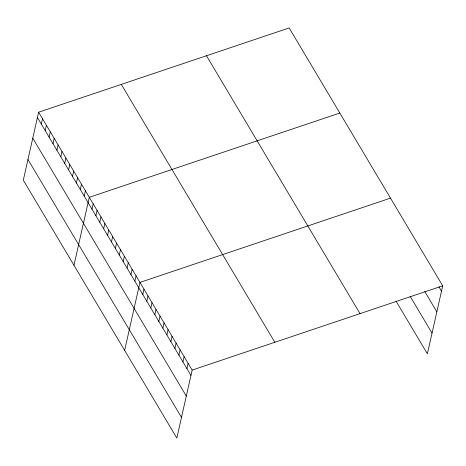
<?xml version="1.0" encoding="UTF-8"?>
<svg xmlns="http://www.w3.org/2000/svg" width="466" height="466" viewBox="0 0 466 466"><rect width="100%" height="100%" fill="white"/><g stroke="black" fill="none" stroke-linecap="round" stroke-linejoin="round"><path stroke-width="0.7" d="M38.62 112.207L23.3 180.185L176.835 438.063L192.155 370.086L38.62 112.207L289.165 27.937L442.7 285.815L427.38 353.793L395.983 301.065M41.323 124.067L42.517 118.754M45.219 130.614L46.414 125.302M49.116 137.161L50.311 131.843M53.013 143.703L54.207 138.39M56.91 150.25L58.104 144.938M60.807 156.797L62.007 151.485M64.704 163.345L65.904 158.032M68.601 169.892L69.801 164.574M72.498 176.433L73.698 171.121M76.395 182.981L77.595 177.668M80.292 189.528L81.492 184.216M84.195 196.075L85.389 190.763M73.966 265.288L89.286 197.304L339.83 113.034M91.988 209.164L93.183 203.852M95.885 215.711L97.079 210.399M99.782 222.259L100.982 216.946M103.679 228.806L104.879 223.494M107.576 235.353L108.776 230.035M111.473 241.901L112.673 236.582M115.37 248.442L116.57 243.13M119.267 254.989L120.467 249.677M123.17 261.537L124.364 256.224M127.067 268.084L128.261 262.766M130.963 274.631L132.158 269.313M134.86 281.173L136.055 275.86M124.632 350.385L139.957 282.408L390.496 198.137M142.771 294.465L143.971 289.153M146.79 301.211L147.984 295.898M150.803 307.956L152.003 302.638M154.817 314.701L156.017 309.383M158.836 321.441L160.03 316.129M162.85 328.186L164.049 322.874M166.869 334.932L168.063 329.619M170.882 341.677L172.076 336.365M174.896 348.422L176.096 343.11M178.915 355.168L180.109 349.85M182.928 361.913L184.128 356.595M186.942 368.653L188.142 363.34M192.155 370.086L442.7 285.815M438.949 286.835L441.5 291.128M424.794 291.576L436.84 311.806M410.138 296.324L432.04 333.114M206.485 55.745L360.02 313.624M121.3 84.398L274.835 342.277M37.42 117.519L190.961 375.398M32.76 138.198L186.301 396.077M27.96 159.506L181.495 417.385"/></g></svg>
